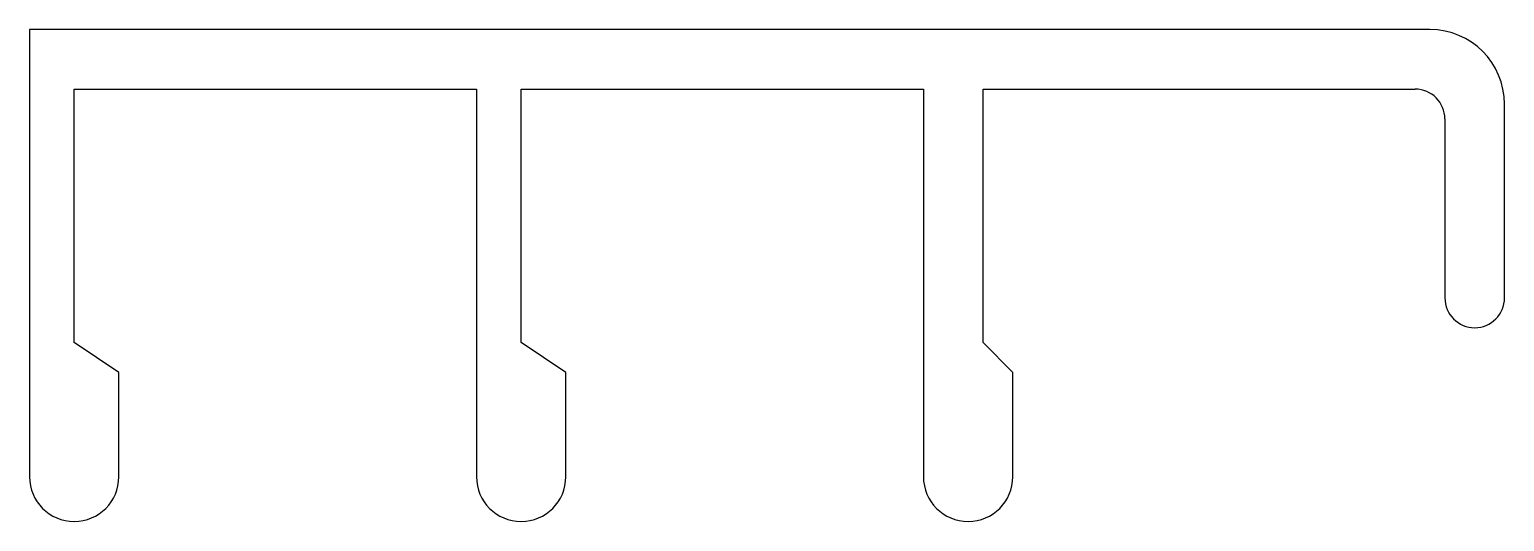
# Model space of a CAD drawing. Extents: x 2190.8 to 2240.3, y 1067.9 to 1084.4.
import ezdxf

# ---------------------------------------------------------------- set-up
doc = ezdxf.new("R2010")
doc.units = 0
doc.layers.get('0').update_dxf_attribs({"linetype": 'CONTINUOUS'})

msp = doc.modelspace()

# ---------------------------------------------------------------- linework, layer by layer
for p, q in [((2237.846, 1084.361), (2190.846, 1084.361)), ((2190.846, 1084.361), (2190.846, 1069.361)), ((2192.346, 1082.361), (2205.846, 1082.361)), ((2192.346, 1073.861), (2192.346, 1082.361)), ((2205.846, 1082.361), (2205.846, 1069.361)), ((2207.346, 1082.361), (2220.846, 1082.361)), ((2207.346, 1073.861), (2207.346, 1082.361)), ((2220.846, 1082.361), (2220.846, 1069.361)), ((2222.846, 1082.361), (2237.346, 1082.361)), ((2222.846, 1073.861), (2222.846, 1082.361)), ((2240.346, 1075.361), (2240.346, 1081.861)), ((2238.346, 1081.361), (2238.346, 1075.361)), ((2193.846, 1072.861), (2192.346, 1073.861)), ((2208.846, 1072.861), (2207.346, 1073.861)), ((2223.846, 1072.861), (2222.846, 1073.861)), ((2193.846, 1069.361), (2193.846, 1072.861)), ((2208.846, 1069.361), (2208.846, 1072.861)), ((2223.846, 1069.361), (2223.846, 1072.861))]:
    msp.add_line(p, q)
for centre, radius, start, end in [((2237.846, 1081.861), 2.5, 0, 90), ((2237.346, 1081.361), 1, 360, 90), ((2239.346, 1075.361), 1, 180, 360), ((2192.346, 1069.361), 1.5, 180, 360), ((2207.346, 1069.361), 1.5, 180, 360), ((2222.346, 1069.361), 1.5, 180, 0)]:
    msp.add_arc(centre, radius, start, end)

doc.saveas('drawing.dxf')
